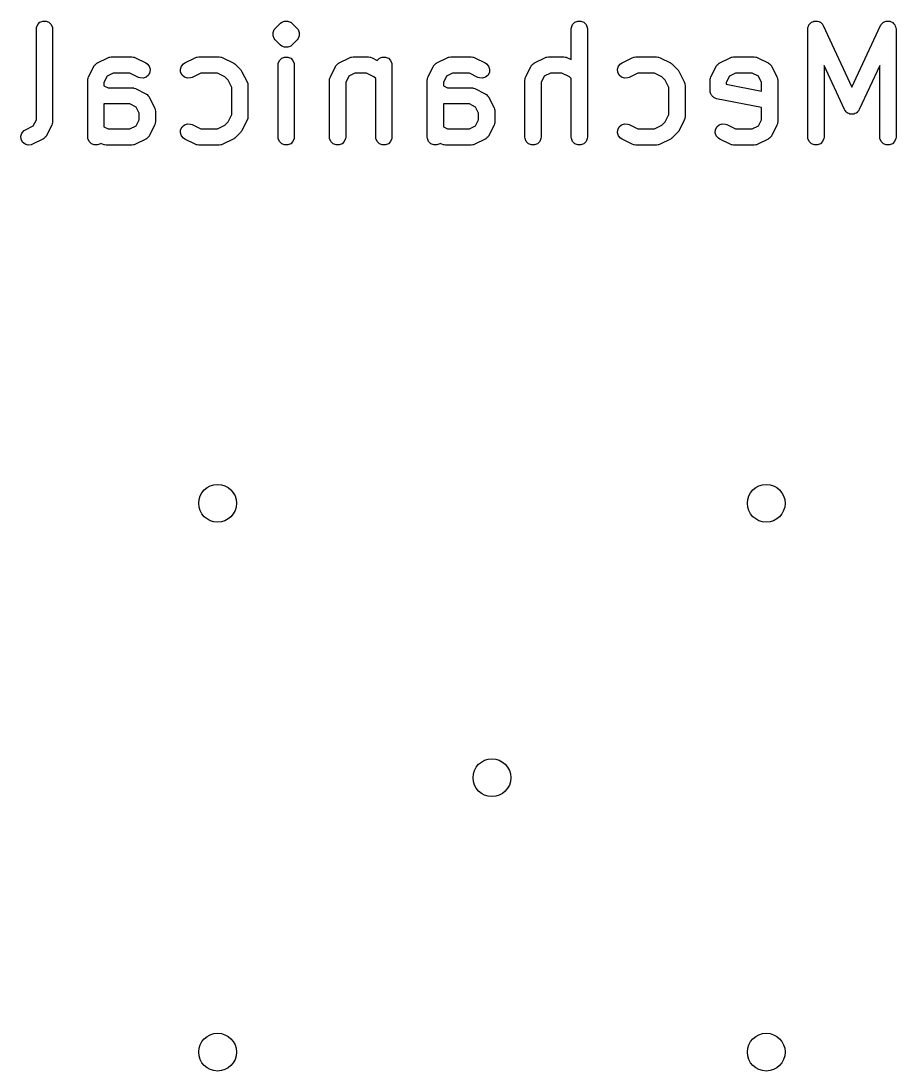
# Model space of a CAD drawing. Header units: inches. Extents: x -1.77 to 1.76, y -2.13 to 2.21.
# Drawn here: x -1.7742 to -1.4552, y -1.0321 to -0.6494 of the extents above; entities that cross this region are included whole.
import ezdxf

# ---------------------------------------------------------------- set-up
doc = ezdxf.new("R2010")
doc.units = ezdxf.units.IN
doc.header["$MEASUREMENT"] = 0
doc.layers.add('BLACK', color=250, linetype='CONTINUOUS')

msp = doc.modelspace()

# ---------------------------------------------------------------- linework, layer by layer
at = {"layer": 'BLACK', "linetype": 'CONTINUOUS'}
for p, q in [((-1.76806, -0.65071), (-1.76724, -0.6499)), ((-1.76724, -0.6499), (-1.76618, -0.64946)), ((-1.76618, -0.64946), (-1.76503, -0.64946)), ((-1.76503, -0.64946), (-1.76396, -0.6499)), ((-1.76396, -0.6499), (-1.76315, -0.65071)), ((-1.68145, -0.65214), (-1.67958, -0.65027)), ((-1.67958, -0.65027), (-1.67913, -0.6499)), ((-1.67913, -0.6499), (-1.67806, -0.64946)), ((-1.67806, -0.64946), (-1.67691, -0.64946)), ((-1.67691, -0.64946), (-1.67691, -0.64946)), ((-1.67691, -0.64946), (-1.67602, -0.64983)), ((-1.67602, -0.64983), (-1.67585, -0.6499)), ((-1.67585, -0.6499), (-1.6754, -0.65027)), ((-1.6754, -0.65027), (-1.67353, -0.65214)), ((-1.57308, -0.65071), (-1.57227, -0.6499)), ((-1.57227, -0.6499), (-1.5712, -0.64946)), ((-1.5712, -0.64946), (-1.57005, -0.64946)), ((-1.57005, -0.64946), (-1.56899, -0.6499)), ((-1.56899, -0.6499), (-1.56817, -0.65071)), ((-1.48684, -0.65071), (-1.48648, -0.65035)), ((-1.48648, -0.65035), (-1.48613, -0.64997)), ((-1.48613, -0.64997), (-1.48607, -0.64995)), ((-1.48607, -0.64995), (-1.48603, -0.6499)), ((-1.48603, -0.6499), (-1.48555, -0.6497)), ((-1.48555, -0.6497), (-1.48509, -0.64949)), ((-1.48509, -0.64949), (-1.48502, -0.64948)), ((-1.48502, -0.64948), (-1.48496, -0.64946)), ((-1.48496, -0.64946), (-1.48445, -0.64946)), ((-1.48445, -0.64946), (-1.48394, -0.64944)), ((-1.48394, -0.64944), (-1.48388, -0.64946)), ((-1.48388, -0.64946), (-1.48381, -0.64946)), ((-1.48381, -0.64946), (-1.48334, -0.64966)), ((-1.48334, -0.64966), (-1.48286, -0.64983)), ((-1.48286, -0.64983), (-1.48281, -0.64987)), ((-1.48281, -0.64987), (-1.48275, -0.6499)), ((-1.48275, -0.6499), (-1.48238, -0.65026)), ((-1.48238, -0.65026), (-1.48201, -0.65061)), ((-1.46052, -0.65061), (-1.46014, -0.65026)), ((-1.46014, -0.65026), (-1.45978, -0.6499)), ((-1.45978, -0.6499), (-1.45972, -0.64987)), ((-1.45972, -0.64987), (-1.45967, -0.64983)), ((-1.45967, -0.64983), (-1.45919, -0.64966)), ((-1.45919, -0.64966), (-1.45872, -0.64946)), ((-1.45872, -0.64946), (-1.45865, -0.64946)), ((-1.45865, -0.64946), (-1.45859, -0.64944)), ((-1.45859, -0.64944), (-1.45808, -0.64946)), ((-1.45808, -0.64946), (-1.45756, -0.64946)), ((-1.45756, -0.64946), (-1.4575, -0.64948)), ((-1.4575, -0.64948), (-1.45744, -0.64949)), ((-1.45744, -0.64949), (-1.45697, -0.6497)), ((-1.45697, -0.6497), (-1.4565, -0.6499)), ((-1.4565, -0.6499), (-1.45645, -0.64995)), ((-1.45645, -0.64995), (-1.45639, -0.64997)), ((-1.45639, -0.64997), (-1.45605, -0.65035)), ((-1.45605, -0.65035), (-1.45569, -0.65071)), ((-1.76856, -0.65236), (-1.7685, -0.65178)), ((-1.76856, -0.6854), (-1.76856, -0.65236)), ((-1.7685, -0.65178), (-1.76806, -0.65071)), ((-1.76315, -0.65071), (-1.76271, -0.65178)), ((-1.76271, -0.65178), (-1.76265, -0.65236)), ((-1.76265, -0.65236), (-1.76265, -0.6861)), ((-1.68226, -0.65365), (-1.68182, -0.65259)), ((-1.68226, -0.65481), (-1.68226, -0.65365)), ((-1.68182, -0.65259), (-1.68145, -0.65214)), ((-1.67353, -0.65214), (-1.67316, -0.65259)), ((-1.67316, -0.65259), (-1.67274, -0.6536)), ((-1.67274, -0.6536), (-1.67272, -0.65365)), ((-1.67272, -0.65365), (-1.67272, -0.65481)), ((-1.57358, -0.65236), (-1.57352, -0.65178)), ((-1.57358, -0.66351), (-1.57358, -0.65236)), ((-1.57352, -0.65178), (-1.57308, -0.65071)), ((-1.56817, -0.65071), (-1.56773, -0.65178)), ((-1.56773, -0.65178), (-1.56767, -0.65236)), ((-1.56767, -0.65236), (-1.56767, -0.69173)), ((-1.48734, -0.65236), (-1.4873, -0.65198)), ((-1.48734, -0.69173), (-1.48734, -0.65236)), ((-1.48731, -0.65191), (-1.48729, -0.65187)), ((-1.4873, -0.65198), (-1.48731, -0.65191)), ((-1.48729, -0.65187), (-1.48728, -0.65178)), ((-1.48728, -0.65178), (-1.48709, -0.65131)), ((-1.48709, -0.65131), (-1.48691, -0.65082)), ((-1.48691, -0.65082), (-1.48687, -0.65078)), ((-1.48687, -0.65078), (-1.48684, -0.65071)), ((-1.48201, -0.65061), (-1.48196, -0.65069)), ((-1.48196, -0.65069), (-1.48193, -0.65071)), ((-1.48193, -0.65071), (-1.48191, -0.65078)), ((-1.48191, -0.65078), (-1.48171, -0.65111)), ((-1.48171, -0.65111), (-1.47126, -0.67349)), ((-1.47126, -0.67349), (-1.46082, -0.65111)), ((-1.46082, -0.65111), (-1.46062, -0.65078)), ((-1.46062, -0.65078), (-1.4606, -0.65071)), ((-1.4606, -0.65071), (-1.46057, -0.65069)), ((-1.46057, -0.65069), (-1.46052, -0.65061)), ((-1.45569, -0.65071), (-1.45566, -0.65078)), ((-1.45566, -0.65078), (-1.45562, -0.65082)), ((-1.45562, -0.65082), (-1.45544, -0.65131)), ((-1.45544, -0.65131), (-1.45524, -0.65178)), ((-1.45524, -0.65178), (-1.45524, -0.65187)), ((-1.45524, -0.65187), (-1.45522, -0.65191)), ((-1.45522, -0.65191), (-1.45523, -0.65198)), ((-1.45523, -0.65198), (-1.45519, -0.65236)), ((-1.45519, -0.65236), (-1.45519, -0.69173)), ((-1.68182, -0.65587), (-1.68226, -0.65481)), ((-1.68145, -0.65632), (-1.68182, -0.65587)), ((-1.67958, -0.65819), (-1.68145, -0.65632)), ((-1.67353, -0.65632), (-1.6754, -0.65819)), ((-1.67316, -0.65587), (-1.67353, -0.65632)), ((-1.67272, -0.65481), (-1.67316, -0.65587)), ((-1.67913, -0.65856), (-1.67958, -0.65819)), ((-1.67806, -0.659), (-1.67913, -0.65856)), ((-1.67691, -0.659), (-1.67806, -0.659)), ((-1.67806, -0.659), (-1.67806, -0.659)), ((-1.67585, -0.65856), (-1.67691, -0.659)), ((-1.67691, -0.659), (-1.67691, -0.659)), ((-1.6754, -0.65819), (-1.67585, -0.65856)), ((-1.7475, -0.66583), (-1.74731, -0.66554)), ((-1.74731, -0.66554), (-1.74703, -0.6653)), ((-1.74703, -0.6653), (-1.74679, -0.66502)), ((-1.74679, -0.66502), (-1.7465, -0.66484)), ((-1.7465, -0.66484), (-1.74644, -0.66479)), ((-1.74644, -0.66479), (-1.7464, -0.66477)), ((-1.7464, -0.66477), (-1.7463, -0.66471)), ((-1.7463, -0.66471), (-1.74255, -0.66284)), ((-1.74255, -0.66284), (-1.74201, -0.66263)), ((-1.74201, -0.66263), (-1.7419, -0.66262)), ((-1.7419, -0.66262), (-1.74181, -0.66258)), ((-1.74181, -0.66258), (-1.74123, -0.66253)), ((-1.74123, -0.66253), (-1.73373, -0.66253)), ((-1.73373, -0.66253), (-1.73316, -0.66258)), ((-1.73316, -0.66258), (-1.73306, -0.66262)), ((-1.73306, -0.66262), (-1.73295, -0.66263)), ((-1.73295, -0.66263), (-1.73241, -0.66284)), ((-1.73241, -0.66284), (-1.72866, -0.66471)), ((-1.72866, -0.66471), (-1.72817, -0.66502)), ((-1.72817, -0.66502), (-1.72742, -0.66589)), ((-1.71567, -0.66589), (-1.71492, -0.66502)), ((-1.71492, -0.66502), (-1.71443, -0.66471)), ((-1.71443, -0.66471), (-1.71068, -0.66284)), ((-1.71068, -0.66284), (-1.71014, -0.66263)), ((-1.71014, -0.66263), (-1.71003, -0.66262)), ((-1.71003, -0.66262), (-1.70994, -0.66258)), ((-1.70994, -0.66258), (-1.70936, -0.66253)), ((-1.70936, -0.66253), (-1.70186, -0.66253)), ((-1.70186, -0.66253), (-1.70128, -0.66258)), ((-1.70128, -0.66258), (-1.70119, -0.66262)), ((-1.70119, -0.66262), (-1.70108, -0.66263)), ((-1.70108, -0.66263), (-1.70054, -0.66284)), ((-1.70054, -0.66284), (-1.69679, -0.66471)), ((-1.69679, -0.66471), (-1.69654, -0.66487)), ((-1.69654, -0.66487), (-1.69647, -0.6649)), ((-1.69647, -0.6649), (-1.69639, -0.66496)), ((-1.69639, -0.66496), (-1.6963, -0.66502)), ((-1.6963, -0.66502), (-1.69625, -0.66508)), ((-1.69625, -0.66508), (-1.69602, -0.66527)), ((-1.69602, -0.66527), (-1.69415, -0.66714)), ((-1.68044, -0.66548), (-1.68038, -0.6649)), ((-1.68044, -0.69173), (-1.68044, -0.66548)), ((-1.68038, -0.6649), (-1.67994, -0.66384)), ((-1.67994, -0.66384), (-1.67913, -0.66302)), ((-1.67913, -0.66302), (-1.67806, -0.66258)), ((-1.67806, -0.66258), (-1.67691, -0.66258)), ((-1.67691, -0.66258), (-1.67585, -0.66302)), ((-1.67585, -0.66302), (-1.67503, -0.66384)), ((-1.67503, -0.66384), (-1.67459, -0.6649)), ((-1.67459, -0.6649), (-1.67454, -0.66548)), ((-1.67454, -0.66548), (-1.67454, -0.69173)), ((-1.65938, -0.66583), (-1.6592, -0.66554)), ((-1.6592, -0.66554), (-1.65892, -0.6653)), ((-1.65892, -0.6653), (-1.65868, -0.66502)), ((-1.65868, -0.66502), (-1.65838, -0.66484)), ((-1.65838, -0.66484), (-1.65833, -0.66479)), ((-1.65833, -0.66479), (-1.65828, -0.66477)), ((-1.65828, -0.66477), (-1.65819, -0.66471)), ((-1.65819, -0.66471), (-1.65444, -0.66284)), ((-1.65444, -0.66284), (-1.6539, -0.66263)), ((-1.6539, -0.66263), (-1.65379, -0.66262)), ((-1.65379, -0.66262), (-1.65369, -0.66258)), ((-1.65369, -0.66258), (-1.65312, -0.66253)), ((-1.65312, -0.66253), (-1.64749, -0.66253)), ((-1.64749, -0.66253), (-1.64692, -0.66258)), ((-1.64692, -0.66258), (-1.64682, -0.66262)), ((-1.64682, -0.66262), (-1.64671, -0.66263)), ((-1.64671, -0.66263), (-1.64617, -0.66284)), ((-1.64617, -0.66284), (-1.64427, -0.66379)), ((-1.64427, -0.66379), (-1.64351, -0.66302)), ((-1.64351, -0.66302), (-1.64244, -0.66258)), ((-1.64244, -0.66258), (-1.64129, -0.66258)), ((-1.64129, -0.66258), (-1.64023, -0.66302)), ((-1.64023, -0.66302), (-1.63941, -0.66384)), ((-1.63941, -0.66384), (-1.63897, -0.6649)), ((-1.63897, -0.6649), (-1.63892, -0.66548)), ((-1.63892, -0.66548), (-1.63892, -0.69173)), ((-1.62376, -0.66583), (-1.62358, -0.66554)), ((-1.62358, -0.66554), (-1.6233, -0.6653)), ((-1.6233, -0.6653), (-1.62306, -0.66502)), ((-1.62306, -0.66502), (-1.62276, -0.66484)), ((-1.62276, -0.66484), (-1.62271, -0.66479)), ((-1.62271, -0.66479), (-1.62266, -0.66477)), ((-1.62266, -0.66477), (-1.62257, -0.66471)), ((-1.62257, -0.66471), (-1.61882, -0.66284)), ((-1.61882, -0.66284), (-1.61828, -0.66263)), ((-1.61828, -0.66263), (-1.61817, -0.66262)), ((-1.61817, -0.66262), (-1.61807, -0.66258)), ((-1.61807, -0.66258), (-1.6175, -0.66253)), ((-1.6175, -0.66253), (-1.61, -0.66253)), ((-1.61, -0.66253), (-1.60942, -0.66258)), ((-1.60942, -0.66258), (-1.60932, -0.66262)), ((-1.60932, -0.66262), (-1.60922, -0.66263)), ((-1.60922, -0.66263), (-1.60868, -0.66284)), ((-1.60868, -0.66284), (-1.60493, -0.66471)), ((-1.60493, -0.66471), (-1.60444, -0.66502)), ((-1.60444, -0.66502), (-1.60368, -0.66589)), ((-1.58814, -0.66583), (-1.58796, -0.66554)), ((-1.58796, -0.66554), (-1.58768, -0.6653)), ((-1.58768, -0.6653), (-1.58744, -0.66502)), ((-1.58744, -0.66502), (-1.58714, -0.66484)), ((-1.58714, -0.66484), (-1.58709, -0.66479)), ((-1.58709, -0.66479), (-1.58704, -0.66477)), ((-1.58704, -0.66477), (-1.58695, -0.66471)), ((-1.58695, -0.66471), (-1.5832, -0.66284)), ((-1.5832, -0.66284), (-1.58266, -0.66263)), ((-1.58266, -0.66263), (-1.58255, -0.66262)), ((-1.58255, -0.66262), (-1.58245, -0.66258)), ((-1.58245, -0.66258), (-1.58188, -0.66253)), ((-1.58188, -0.66253), (-1.57625, -0.66253)), ((-1.57625, -0.66253), (-1.57568, -0.66258)), ((-1.57568, -0.66258), (-1.57558, -0.66262)), ((-1.57558, -0.66262), (-1.57547, -0.66263)), ((-1.57547, -0.66263), (-1.57493, -0.66284)), ((-1.57493, -0.66284), (-1.57358, -0.66351)), ((-1.55632, -0.66589), (-1.55556, -0.66502)), ((-1.55556, -0.66502), (-1.55507, -0.66471)), ((-1.55507, -0.66471), (-1.55132, -0.66284)), ((-1.55132, -0.66284), (-1.55078, -0.66263)), ((-1.55078, -0.66263), (-1.55068, -0.66262)), ((-1.55068, -0.66262), (-1.55058, -0.66258)), ((-1.55058, -0.66258), (-1.55, -0.66253)), ((-1.55, -0.66253), (-1.54251, -0.66253)), ((-1.54251, -0.66253), (-1.54193, -0.66258)), ((-1.54193, -0.66258), (-1.54183, -0.66262)), ((-1.54183, -0.66262), (-1.54173, -0.66263)), ((-1.54173, -0.66263), (-1.54118, -0.66284)), ((-1.54118, -0.66284), (-1.53744, -0.66471)), ((-1.53744, -0.66471), (-1.53719, -0.66487)), ((-1.53719, -0.66487), (-1.53712, -0.6649)), ((-1.53712, -0.6649), (-1.53703, -0.66496)), ((-1.53703, -0.66496), (-1.53695, -0.66502)), ((-1.53695, -0.66502), (-1.53689, -0.66508)), ((-1.53689, -0.66508), (-1.53667, -0.66527)), ((-1.53667, -0.66527), (-1.53479, -0.66714)), ((-1.52065, -0.66583), (-1.52047, -0.66554)), ((-1.52047, -0.66554), (-1.52019, -0.6653)), ((-1.52019, -0.6653), (-1.51994, -0.66502)), ((-1.51994, -0.66502), (-1.51965, -0.66484)), ((-1.51965, -0.66484), (-1.5196, -0.66479)), ((-1.5196, -0.66479), (-1.51955, -0.66477)), ((-1.51955, -0.66477), (-1.51945, -0.66471)), ((-1.51945, -0.66471), (-1.5157, -0.66284)), ((-1.5157, -0.66284), (-1.51516, -0.66263)), ((-1.51516, -0.66263), (-1.51506, -0.66262)), ((-1.51506, -0.66262), (-1.51496, -0.66258)), ((-1.51496, -0.66258), (-1.51438, -0.66253)), ((-1.51438, -0.66253), (-1.50688, -0.66253)), ((-1.50688, -0.66253), (-1.50631, -0.66258)), ((-1.50631, -0.66258), (-1.50621, -0.66262)), ((-1.50621, -0.66262), (-1.5061, -0.66263)), ((-1.5061, -0.66263), (-1.50556, -0.66284)), ((-1.50556, -0.66284), (-1.50181, -0.66471)), ((-1.50181, -0.66471), (-1.50172, -0.66477)), ((-1.50172, -0.66477), (-1.50167, -0.66479)), ((-1.50167, -0.66479), (-1.50162, -0.66484)), ((-1.50162, -0.66484), (-1.50132, -0.66502)), ((-1.50132, -0.66502), (-1.50108, -0.6653)), ((-1.50108, -0.6653), (-1.5008, -0.66554)), ((-1.5008, -0.66554), (-1.50062, -0.66583)), ((-1.47394, -0.68173), (-1.48143, -0.66566)), ((-1.48143, -0.66566), (-1.48143, -0.69173)), ((-1.46109, -0.66566), (-1.46859, -0.68173)), ((-1.46109, -0.69173), (-1.46109, -0.66566)), ((-1.7495, -0.66978), (-1.74762, -0.66603)), ((-1.74762, -0.66603), (-1.74756, -0.66594)), ((-1.74756, -0.66594), (-1.74755, -0.66589)), ((-1.74755, -0.66589), (-1.7475, -0.66583)), ((-1.74278, -0.66955), (-1.7439, -0.6718)), ((-1.74053, -0.66843), (-1.74278, -0.66955)), ((-1.73443, -0.66843), (-1.74053, -0.66843)), ((-1.7313, -0.66999), (-1.73443, -0.66843)), ((-1.72765, -0.66916), (-1.72852, -0.66992)), ((-1.72713, -0.66813), (-1.72765, -0.66916)), ((-1.72742, -0.66589), (-1.72705, -0.66698)), ((-1.72705, -0.66698), (-1.72713, -0.66813)), ((-1.71604, -0.66698), (-1.71567, -0.66589)), ((-1.71596, -0.66813), (-1.71604, -0.66698)), ((-1.71544, -0.66916), (-1.71596, -0.66813)), ((-1.71457, -0.66992), (-1.71544, -0.66916)), ((-1.70866, -0.66843), (-1.71179, -0.66999)), ((-1.70256, -0.66843), (-1.70866, -0.66843)), ((-1.69986, -0.66978), (-1.70256, -0.66843)), ((-1.69415, -0.66714), (-1.69396, -0.66737)), ((-1.69396, -0.66737), (-1.6939, -0.66742)), ((-1.6939, -0.66742), (-1.69385, -0.66751)), ((-1.69385, -0.66751), (-1.69378, -0.66759)), ((-1.69378, -0.66759), (-1.69375, -0.66766)), ((-1.69375, -0.66766), (-1.6936, -0.66791)), ((-1.6936, -0.66791), (-1.69172, -0.67166)), ((-1.66138, -0.66978), (-1.65951, -0.66603)), ((-1.65951, -0.66603), (-1.65945, -0.66594)), ((-1.65945, -0.66594), (-1.65943, -0.66589)), ((-1.65943, -0.66589), (-1.65938, -0.66583)), ((-1.65467, -0.66955), (-1.65579, -0.6718)), ((-1.65242, -0.66843), (-1.65467, -0.66955)), ((-1.64819, -0.66843), (-1.65242, -0.66843)), ((-1.64549, -0.66978), (-1.64819, -0.66843)), ((-1.62576, -0.66978), (-1.62389, -0.66603)), ((-1.62389, -0.66603), (-1.62383, -0.66594)), ((-1.62383, -0.66594), (-1.62381, -0.66589)), ((-1.62381, -0.66589), (-1.62376, -0.66583)), ((-1.61904, -0.66955), (-1.62017, -0.6718)), ((-1.6168, -0.66843), (-1.61904, -0.66955)), ((-1.61069, -0.66843), (-1.6168, -0.66843)), ((-1.60757, -0.66999), (-1.61069, -0.66843)), ((-1.60391, -0.66916), (-1.60479, -0.66992)), ((-1.6034, -0.66813), (-1.60391, -0.66916)), ((-1.60368, -0.66589), (-1.60332, -0.66698)), ((-1.60332, -0.66698), (-1.6034, -0.66813)), ((-1.59014, -0.66978), (-1.58827, -0.66603)), ((-1.58827, -0.66603), (-1.58821, -0.66594)), ((-1.58821, -0.66594), (-1.58819, -0.66589)), ((-1.58819, -0.66589), (-1.58814, -0.66583)), ((-1.58342, -0.66955), (-1.58455, -0.6718)), ((-1.58118, -0.66843), (-1.58342, -0.66955)), ((-1.57695, -0.66843), (-1.58118, -0.66843)), ((-1.57425, -0.66978), (-1.57695, -0.66843)), ((-1.55668, -0.66698), (-1.55632, -0.66589)), ((-1.5566, -0.66813), (-1.55668, -0.66698)), ((-1.55609, -0.66916), (-1.5566, -0.66813)), ((-1.55522, -0.66992), (-1.55609, -0.66916)), ((-1.54931, -0.66843), (-1.55243, -0.66999)), ((-1.5432, -0.66843), (-1.54931, -0.66843)), ((-1.54051, -0.66978), (-1.5432, -0.66843)), ((-1.53479, -0.66714), (-1.53461, -0.66737)), ((-1.53461, -0.66737), (-1.53455, -0.66742)), ((-1.53455, -0.66742), (-1.53449, -0.66751)), ((-1.53449, -0.66751), (-1.53443, -0.66759)), ((-1.53443, -0.66759), (-1.5344, -0.66766)), ((-1.5344, -0.66766), (-1.53424, -0.66791)), ((-1.53424, -0.66791), (-1.53237, -0.67166)), ((-1.52265, -0.66978), (-1.52077, -0.66603)), ((-1.52077, -0.66603), (-1.52071, -0.66594)), ((-1.52071, -0.66594), (-1.5207, -0.66589)), ((-1.5207, -0.66589), (-1.52065, -0.66583)), ((-1.51593, -0.66955), (-1.51706, -0.6718)), ((-1.51369, -0.66843), (-1.51593, -0.66955)), ((-1.50758, -0.66843), (-1.51369, -0.66843)), ((-1.50534, -0.66955), (-1.50758, -0.66843)), ((-1.50421, -0.6718), (-1.50534, -0.66955)), ((-1.50062, -0.66583), (-1.50057, -0.66589)), ((-1.50057, -0.66589), (-1.50055, -0.66594)), ((-1.50055, -0.66594), (-1.50049, -0.66603)), ((-1.50049, -0.66603), (-1.49862, -0.66978)), ((-1.74981, -0.6711), (-1.74975, -0.67053)), ((-1.74981, -0.69173), (-1.74981, -0.6711)), ((-1.74975, -0.67053), (-1.74971, -0.67043)), ((-1.74971, -0.67043), (-1.7497, -0.67032)), ((-1.7497, -0.67032), (-1.7495, -0.66978)), ((-1.7439, -0.6718), (-1.7439, -0.67303)), ((-1.7439, -0.67303), (-1.74241, -0.67377)), ((-1.73076, -0.6702), (-1.7313, -0.66999)), ((-1.72961, -0.67028), (-1.73076, -0.6702)), ((-1.72852, -0.66992), (-1.72961, -0.67028)), ((-1.71348, -0.67028), (-1.71457, -0.66992)), ((-1.71233, -0.6702), (-1.71348, -0.67028)), ((-1.71179, -0.66999), (-1.71233, -0.6702)), ((-1.69866, -0.67098), (-1.69986, -0.66978)), ((-1.69731, -0.67367), (-1.69866, -0.67098)), ((-1.69172, -0.67166), (-1.69151, -0.6722)), ((-1.69151, -0.6722), (-1.69151, -0.6723)), ((-1.69151, -0.6723), (-1.69147, -0.6724)), ((-1.69147, -0.6724), (-1.69141, -0.67298)), ((-1.69141, -0.67298), (-1.69141, -0.68423)), ((-1.66169, -0.6711), (-1.66164, -0.67053)), ((-1.66169, -0.69173), (-1.66169, -0.6711)), ((-1.66164, -0.67053), (-1.6616, -0.67043)), ((-1.6616, -0.67043), (-1.66159, -0.67032)), ((-1.66159, -0.67032), (-1.66138, -0.66978)), ((-1.65579, -0.6718), (-1.65579, -0.69173)), ((-1.64482, -0.67045), (-1.64549, -0.66978)), ((-1.64482, -0.69173), (-1.64482, -0.67045)), ((-1.62607, -0.6711), (-1.62602, -0.67053)), ((-1.62607, -0.69173), (-1.62607, -0.6711)), ((-1.62602, -0.67053), (-1.62598, -0.67043)), ((-1.62598, -0.67043), (-1.62597, -0.67032)), ((-1.62597, -0.67032), (-1.62576, -0.66978)), ((-1.62017, -0.6718), (-1.62017, -0.67303)), ((-1.62017, -0.67303), (-1.61867, -0.67377)), ((-1.60703, -0.6702), (-1.60757, -0.66999)), ((-1.60588, -0.67028), (-1.60703, -0.6702)), ((-1.60479, -0.66992), (-1.60588, -0.67028)), ((-1.59045, -0.6711), (-1.5904, -0.67053)), ((-1.59045, -0.69173), (-1.59045, -0.6711)), ((-1.5904, -0.67053), (-1.59036, -0.67043)), ((-1.59036, -0.67043), (-1.59035, -0.67032)), ((-1.59035, -0.67032), (-1.59014, -0.66978)), ((-1.58455, -0.6718), (-1.58455, -0.69173)), ((-1.57358, -0.67045), (-1.57425, -0.66978)), ((-1.57358, -0.69173), (-1.57358, -0.67045)), ((-1.55412, -0.67028), (-1.55522, -0.66992)), ((-1.55297, -0.6702), (-1.55412, -0.67028)), ((-1.55243, -0.66999), (-1.55297, -0.6702)), ((-1.53931, -0.67098), (-1.54051, -0.66978)), ((-1.53796, -0.67367), (-1.53931, -0.67098)), ((-1.53237, -0.67166), (-1.53216, -0.6722)), ((-1.53216, -0.6722), (-1.53215, -0.6723)), ((-1.53215, -0.6723), (-1.53211, -0.6724)), ((-1.53211, -0.6724), (-1.53205, -0.67298)), ((-1.53205, -0.67298), (-1.53205, -0.68423)), ((-1.52296, -0.6711), (-1.5229, -0.67053)), ((-1.52296, -0.67485), (-1.52296, -0.6711)), ((-1.5229, -0.67053), (-1.52286, -0.67043)), ((-1.52286, -0.67032), (-1.52265, -0.66978)), ((-1.52286, -0.67043), (-1.52286, -0.67032)), ((-1.51706, -0.6718), (-1.51706, -0.67243)), ((-1.51706, -0.67243), (-1.50421, -0.675)), ((-1.50421, -0.675), (-1.50421, -0.6718)), ((-1.49862, -0.66978), (-1.49841, -0.67032)), ((-1.49841, -0.67032), (-1.49841, -0.67043)), ((-1.49841, -0.67043), (-1.49836, -0.67053)), ((-1.49836, -0.67053), (-1.49831, -0.6711)), ((-1.49831, -0.6711), (-1.49831, -0.6861)), ((-1.74241, -0.67377), (-1.73373, -0.67377)), ((-1.73373, -0.67377), (-1.73316, -0.67383)), ((-1.73316, -0.67383), (-1.73306, -0.67387)), ((-1.73306, -0.67387), (-1.73295, -0.67388)), ((-1.73295, -0.67388), (-1.73241, -0.67409)), ((-1.73241, -0.67409), (-1.72866, -0.67596)), ((-1.72866, -0.67596), (-1.72857, -0.67602)), ((-1.72857, -0.67602), (-1.72852, -0.67604)), ((-1.72852, -0.67604), (-1.72846, -0.67609)), ((-1.72846, -0.67609), (-1.72817, -0.67627)), ((-1.72817, -0.67627), (-1.72793, -0.67655)), ((-1.72793, -0.67655), (-1.72765, -0.67679)), ((-1.72765, -0.67679), (-1.72747, -0.67708)), ((-1.72747, -0.67708), (-1.72742, -0.67714)), ((-1.72742, -0.67714), (-1.7274, -0.67718)), ((-1.7274, -0.67718), (-1.72734, -0.67728)), ((-1.72734, -0.67728), (-1.72547, -0.68103)), ((-1.69731, -0.68353), (-1.69731, -0.67367)), ((-1.61867, -0.67377), (-1.61, -0.67377)), ((-1.61, -0.67377), (-1.60942, -0.67383)), ((-1.60942, -0.67383), (-1.60932, -0.67387)), ((-1.60932, -0.67387), (-1.60922, -0.67388)), ((-1.60922, -0.67388), (-1.60868, -0.67409)), ((-1.60868, -0.67409), (-1.60493, -0.67596)), ((-1.60493, -0.67596), (-1.60483, -0.67602)), ((-1.60483, -0.67602), (-1.60479, -0.67604)), ((-1.60479, -0.67604), (-1.60473, -0.67609)), ((-1.60473, -0.67609), (-1.60444, -0.67627)), ((-1.60444, -0.67627), (-1.60419, -0.67655)), ((-1.60419, -0.67655), (-1.60391, -0.67679)), ((-1.60391, -0.67679), (-1.60373, -0.67708)), ((-1.60373, -0.67708), (-1.60368, -0.67714)), ((-1.60368, -0.67714), (-1.60367, -0.67718)), ((-1.60367, -0.67718), (-1.60361, -0.67728)), ((-1.60361, -0.67728), (-1.60173, -0.68103)), ((-1.53796, -0.68353), (-1.53796, -0.67367)), ((-1.5229, -0.67543), (-1.52296, -0.67485)), ((-1.52279, -0.6757), (-1.5229, -0.67543)), ((-1.52274, -0.67598), (-1.52279, -0.6757)), ((-1.52258, -0.67622), (-1.52274, -0.67598)), ((-1.52246, -0.67649), (-1.52258, -0.67622)), ((-1.52226, -0.6767), (-1.52246, -0.67649)), ((-1.5221, -0.67694), (-1.52226, -0.6767)), ((-1.52186, -0.6771), (-1.5221, -0.67694)), ((-1.52165, -0.67731), (-1.52186, -0.6771)), ((-1.74389, -0.67957), (-1.7439, -0.67957)), ((-1.7439, -0.67957), (-1.7439, -0.68803)), ((-1.74378, -0.67958), (-1.74389, -0.67957)), ((-1.74368, -0.67962), (-1.74378, -0.67958)), ((-1.74311, -0.67968), (-1.74368, -0.67962)), ((-1.73443, -0.67968), (-1.74311, -0.67968)), ((-1.73218, -0.6808), (-1.73443, -0.67968)), ((-1.73106, -0.68305), (-1.73218, -0.6808)), ((-1.72547, -0.68103), (-1.72526, -0.68157)), ((-1.62015, -0.67957), (-1.62017, -0.67957)), ((-1.62017, -0.67957), (-1.62017, -0.68803)), ((-1.62004, -0.67958), (-1.62015, -0.67957)), ((-1.61995, -0.67962), (-1.62004, -0.67958)), ((-1.61937, -0.67968), (-1.61995, -0.67962)), ((-1.61069, -0.67968), (-1.61937, -0.67968)), ((-1.60845, -0.6808), (-1.61069, -0.67968)), ((-1.60733, -0.68305), (-1.60845, -0.6808)), ((-1.60173, -0.68103), (-1.60152, -0.68157)), ((-1.52138, -0.67742), (-1.52165, -0.67731)), ((-1.52114, -0.67758), (-1.52138, -0.67742)), ((-1.52059, -0.67775), (-1.52114, -0.67758)), ((-1.50421, -0.68102), (-1.52059, -0.67775)), ((-1.50421, -0.6854), (-1.50421, -0.68102)), ((-1.73106, -0.6854), (-1.73106, -0.68305)), ((-1.72526, -0.68157), (-1.72525, -0.68168)), ((-1.72525, -0.68168), (-1.72521, -0.68178)), ((-1.72521, -0.68178), (-1.72515, -0.68235)), ((-1.72515, -0.68235), (-1.72515, -0.6861)), ((-1.69866, -0.68623), (-1.69731, -0.68353)), ((-1.69147, -0.6848), (-1.69151, -0.6849)), ((-1.69151, -0.6849), (-1.69151, -0.68501)), ((-1.69141, -0.68423), (-1.69147, -0.6848)), ((-1.60733, -0.6854), (-1.60733, -0.68305)), ((-1.60152, -0.68157), (-1.60152, -0.68168)), ((-1.60152, -0.68168), (-1.60148, -0.68178)), ((-1.60148, -0.68178), (-1.60142, -0.68235)), ((-1.60142, -0.68235), (-1.60142, -0.6861)), ((-1.53931, -0.68623), (-1.53796, -0.68353)), ((-1.53215, -0.6849), (-1.53216, -0.68501)), ((-1.53211, -0.6848), (-1.53215, -0.6849)), ((-1.53205, -0.68423), (-1.53211, -0.6848)), ((-1.47382, -0.68194), (-1.47394, -0.68173)), ((-1.47379, -0.68201), (-1.47382, -0.68194)), ((-1.47374, -0.68206), (-1.47379, -0.68201)), ((-1.47364, -0.68222), (-1.47374, -0.68206)), ((-1.47331, -0.68253), (-1.47364, -0.68222)), ((-1.47301, -0.68286), (-1.47331, -0.68253)), ((-1.47289, -0.68291), (-1.47301, -0.68286)), ((-1.4728, -0.683), (-1.47289, -0.68291)), ((-1.47237, -0.68315), (-1.4728, -0.683)), ((-1.47197, -0.68334), (-1.47237, -0.68315)), ((-1.47184, -0.68335), (-1.47197, -0.68334)), ((-1.47171, -0.6834), (-1.47184, -0.68335)), ((-1.47126, -0.68338), (-1.47171, -0.6834)), ((-1.47082, -0.6834), (-1.47126, -0.68338)), ((-1.47069, -0.68335), (-1.47082, -0.6834)), ((-1.47056, -0.68334), (-1.47069, -0.68335)), ((-1.47015, -0.68315), (-1.47056, -0.68334)), ((-1.46973, -0.683), (-1.47015, -0.68315)), ((-1.46964, -0.68291), (-1.46973, -0.683)), ((-1.46952, -0.68286), (-1.46964, -0.68291)), ((-1.46921, -0.68253), (-1.46952, -0.68286)), ((-1.46888, -0.68222), (-1.46921, -0.68253)), ((-1.46879, -0.68206), (-1.46888, -0.68222)), ((-1.46874, -0.68201), (-1.46879, -0.68206)), ((-1.46871, -0.68194), (-1.46874, -0.68201)), ((-1.46859, -0.68173), (-1.46871, -0.68194)), ((-1.77255, -0.68908), (-1.76968, -0.68765)), ((-1.76968, -0.68765), (-1.76856, -0.6854)), ((-1.76296, -0.68742), (-1.76484, -0.69117)), ((-1.76275, -0.68688), (-1.76296, -0.68742)), ((-1.76271, -0.68668), (-1.76275, -0.68677)), ((-1.76275, -0.68677), (-1.76275, -0.68688)), ((-1.76265, -0.6861), (-1.76271, -0.68668)), ((-1.7439, -0.68803), (-1.74241, -0.68877)), ((-1.73443, -0.68877), (-1.73218, -0.68765)), ((-1.73218, -0.68765), (-1.73106, -0.6854)), ((-1.72547, -0.68742), (-1.72734, -0.69117)), ((-1.72526, -0.68688), (-1.72547, -0.68742)), ((-1.72525, -0.68677), (-1.72526, -0.68688)), ((-1.72521, -0.68668), (-1.72525, -0.68677)), ((-1.72515, -0.6861), (-1.72521, -0.68668)), ((-1.71596, -0.68907), (-1.71544, -0.68804)), ((-1.71544, -0.68804), (-1.71457, -0.68729)), ((-1.71457, -0.68729), (-1.71348, -0.68692)), ((-1.71348, -0.68692), (-1.71233, -0.687)), ((-1.71233, -0.687), (-1.71179, -0.68721)), ((-1.71179, -0.68721), (-1.70866, -0.68877)), ((-1.70256, -0.68877), (-1.69986, -0.68742)), ((-1.69986, -0.68742), (-1.69866, -0.68623)), ((-1.69172, -0.68555), (-1.6936, -0.6893)), ((-1.69151, -0.68501), (-1.69172, -0.68555)), ((-1.62017, -0.68803), (-1.61867, -0.68877)), ((-1.61069, -0.68877), (-1.60845, -0.68765)), ((-1.60845, -0.68765), (-1.60733, -0.6854)), ((-1.60173, -0.68742), (-1.60361, -0.69117)), ((-1.60152, -0.68688), (-1.60173, -0.68742)), ((-1.60148, -0.68668), (-1.60152, -0.68677)), ((-1.60152, -0.68677), (-1.60152, -0.68688)), ((-1.60142, -0.6861), (-1.60148, -0.68668)), ((-1.5566, -0.68907), (-1.55609, -0.68804)), ((-1.55609, -0.68804), (-1.55522, -0.68729)), ((-1.55522, -0.68729), (-1.55412, -0.68692)), ((-1.55412, -0.68692), (-1.55297, -0.687)), ((-1.55297, -0.687), (-1.55243, -0.68721)), ((-1.55243, -0.68721), (-1.54931, -0.68877)), ((-1.5432, -0.68877), (-1.54051, -0.68742)), ((-1.54051, -0.68742), (-1.53931, -0.68623)), ((-1.53237, -0.68555), (-1.53424, -0.6893)), ((-1.53216, -0.68501), (-1.53237, -0.68555)), ((-1.52098, -0.68907), (-1.52047, -0.68804)), ((-1.52047, -0.68804), (-1.5196, -0.68729)), ((-1.5196, -0.68729), (-1.5185, -0.68692)), ((-1.5185, -0.68692), (-1.51735, -0.687)), ((-1.51735, -0.687), (-1.51681, -0.68721)), ((-1.51681, -0.68721), (-1.51369, -0.68877)), ((-1.50758, -0.68877), (-1.50534, -0.68765)), ((-1.50534, -0.68765), (-1.50421, -0.6854)), ((-1.49862, -0.68742), (-1.50049, -0.69117)), ((-1.49841, -0.68688), (-1.49862, -0.68742)), ((-1.49836, -0.68668), (-1.49841, -0.68677)), ((-1.49841, -0.68677), (-1.49841, -0.68688)), ((-1.49831, -0.6861), (-1.49836, -0.68668)), ((-1.77416, -0.69136), (-1.77379, -0.69026)), ((-1.77407, -0.69251), (-1.77416, -0.69136)), ((-1.77356, -0.69354), (-1.77407, -0.69251)), ((-1.77379, -0.69026), (-1.77304, -0.68939)), ((-1.77304, -0.68939), (-1.77255, -0.68908)), ((-1.76616, -0.69249), (-1.76991, -0.69437)), ((-1.76606, -0.69243), (-1.76616, -0.69249)), ((-1.76601, -0.69242), (-1.76606, -0.69243)), ((-1.76596, -0.69237), (-1.76601, -0.69242)), ((-1.76567, -0.69218), (-1.76596, -0.69237)), ((-1.76542, -0.6919), (-1.76567, -0.69218)), ((-1.76514, -0.69166), (-1.76542, -0.6919)), ((-1.76496, -0.69137), (-1.76514, -0.69166)), ((-1.76491, -0.69131), (-1.76496, -0.69137)), ((-1.7649, -0.69127), (-1.76491, -0.69131)), ((-1.76484, -0.69117), (-1.7649, -0.69127)), ((-1.74975, -0.6923), (-1.74981, -0.69173)), ((-1.74931, -0.69337), (-1.74975, -0.6923)), ((-1.74241, -0.68877), (-1.73443, -0.68877)), ((-1.72866, -0.69249), (-1.73241, -0.69437)), ((-1.72857, -0.69243), (-1.72866, -0.69249)), ((-1.72852, -0.69242), (-1.72857, -0.69243)), ((-1.72846, -0.69237), (-1.72852, -0.69242)), ((-1.72817, -0.69218), (-1.72846, -0.69237)), ((-1.72793, -0.6919), (-1.72817, -0.69218)), ((-1.72765, -0.69166), (-1.72793, -0.6919)), ((-1.72747, -0.69137), (-1.72765, -0.69166)), ((-1.72742, -0.69131), (-1.72747, -0.69137)), ((-1.7274, -0.69127), (-1.72742, -0.69131)), ((-1.72734, -0.69117), (-1.7274, -0.69127)), ((-1.71604, -0.69022), (-1.71596, -0.68907)), ((-1.71567, -0.69131), (-1.71604, -0.69022)), ((-1.71492, -0.69218), (-1.71567, -0.69131)), ((-1.71443, -0.69249), (-1.71492, -0.69218)), ((-1.71068, -0.69437), (-1.71443, -0.69249)), ((-1.70866, -0.68877), (-1.70256, -0.68877)), ((-1.69679, -0.69249), (-1.70054, -0.69437)), ((-1.69654, -0.69234), (-1.69679, -0.69249)), ((-1.69647, -0.69231), (-1.69654, -0.69234)), ((-1.69639, -0.69224), (-1.69647, -0.69231)), ((-1.6963, -0.69218), (-1.69639, -0.69224)), ((-1.69625, -0.69212), (-1.6963, -0.69218)), ((-1.69602, -0.69194), (-1.69625, -0.69212)), ((-1.69415, -0.69006), (-1.69602, -0.69194)), ((-1.69396, -0.68984), (-1.69415, -0.69006)), ((-1.6939, -0.68979), (-1.69396, -0.68984)), ((-1.69385, -0.6897), (-1.6939, -0.68979)), ((-1.69378, -0.68962), (-1.69385, -0.6897)), ((-1.69375, -0.68954), (-1.69378, -0.68962)), ((-1.6936, -0.6893), (-1.69375, -0.68954)), ((-1.68038, -0.6923), (-1.68044, -0.69173)), ((-1.67994, -0.69337), (-1.68038, -0.6923)), ((-1.67459, -0.6923), (-1.67503, -0.69337)), ((-1.67454, -0.69173), (-1.67459, -0.6923)), ((-1.66164, -0.6923), (-1.66169, -0.69173)), ((-1.6612, -0.69337), (-1.66164, -0.6923)), ((-1.65584, -0.6923), (-1.65629, -0.69337)), ((-1.65579, -0.69173), (-1.65584, -0.6923)), ((-1.64476, -0.6923), (-1.64482, -0.69173)), ((-1.64432, -0.69337), (-1.64476, -0.6923)), ((-1.63897, -0.6923), (-1.63941, -0.69337)), ((-1.63892, -0.69173), (-1.63897, -0.6923)), ((-1.62602, -0.6923), (-1.62607, -0.69173)), ((-1.62558, -0.69337), (-1.62602, -0.6923)), ((-1.61867, -0.68877), (-1.61069, -0.68877)), ((-1.60493, -0.69249), (-1.60868, -0.69437)), ((-1.60483, -0.69243), (-1.60493, -0.69249)), ((-1.60479, -0.69242), (-1.60483, -0.69243)), ((-1.60473, -0.69237), (-1.60479, -0.69242)), ((-1.60444, -0.69218), (-1.60473, -0.69237)), ((-1.60419, -0.6919), (-1.60444, -0.69218)), ((-1.60391, -0.69166), (-1.60419, -0.6919)), ((-1.60373, -0.69137), (-1.60391, -0.69166)), ((-1.60368, -0.69131), (-1.60373, -0.69137)), ((-1.60367, -0.69127), (-1.60368, -0.69131)), ((-1.60361, -0.69117), (-1.60367, -0.69127)), ((-1.5904, -0.6923), (-1.59045, -0.69173)), ((-1.58995, -0.69337), (-1.5904, -0.6923)), ((-1.5846, -0.6923), (-1.58504, -0.69337)), ((-1.58455, -0.69173), (-1.5846, -0.6923)), ((-1.57352, -0.6923), (-1.57358, -0.69173)), ((-1.57308, -0.69337), (-1.57352, -0.6923)), ((-1.56773, -0.6923), (-1.56817, -0.69337)), ((-1.56767, -0.69173), (-1.56773, -0.6923)), ((-1.55668, -0.69022), (-1.5566, -0.68907)), ((-1.55632, -0.69131), (-1.55668, -0.69022)), ((-1.55556, -0.69218), (-1.55632, -0.69131)), ((-1.55507, -0.69249), (-1.55556, -0.69218)), ((-1.55132, -0.69437), (-1.55507, -0.69249)), ((-1.54931, -0.68877), (-1.5432, -0.68877)), ((-1.53744, -0.69249), (-1.54118, -0.69437)), ((-1.53719, -0.69234), (-1.53744, -0.69249)), ((-1.53712, -0.69231), (-1.53719, -0.69234)), ((-1.53703, -0.69224), (-1.53712, -0.69231)), ((-1.53695, -0.69218), (-1.53703, -0.69224)), ((-1.53689, -0.69212), (-1.53695, -0.69218)), ((-1.53667, -0.69194), (-1.53689, -0.69212)), ((-1.53479, -0.69006), (-1.53667, -0.69194)), ((-1.53461, -0.68984), (-1.53479, -0.69006)), ((-1.53455, -0.68979), (-1.53461, -0.68984)), ((-1.53449, -0.6897), (-1.53455, -0.68979)), ((-1.53443, -0.68962), (-1.53449, -0.6897)), ((-1.5344, -0.68954), (-1.53443, -0.68962)), ((-1.53424, -0.6893), (-1.5344, -0.68954)), ((-1.52106, -0.69022), (-1.52098, -0.68907)), ((-1.5207, -0.69131), (-1.52106, -0.69022)), ((-1.51994, -0.69218), (-1.5207, -0.69131)), ((-1.51945, -0.69249), (-1.51994, -0.69218)), ((-1.5157, -0.69437), (-1.51945, -0.69249)), ((-1.51369, -0.68877), (-1.50758, -0.68877)), ((-1.50181, -0.69249), (-1.50556, -0.69437)), ((-1.50172, -0.69243), (-1.50181, -0.69249)), ((-1.50167, -0.69242), (-1.50172, -0.69243)), ((-1.50162, -0.69237), (-1.50167, -0.69242)), ((-1.50132, -0.69218), (-1.50162, -0.69237)), ((-1.50108, -0.6919), (-1.50132, -0.69218)), ((-1.5008, -0.69166), (-1.50108, -0.6919)), ((-1.50062, -0.69137), (-1.5008, -0.69166)), ((-1.50057, -0.69131), (-1.50062, -0.69137)), ((-1.50055, -0.69127), (-1.50057, -0.69131)), ((-1.50049, -0.69117), (-1.50055, -0.69127)), ((-1.48728, -0.6923), (-1.48734, -0.69173)), ((-1.48684, -0.69337), (-1.48728, -0.6923)), ((-1.48149, -0.6923), (-1.48193, -0.69337)), ((-1.48143, -0.69173), (-1.48149, -0.6923)), ((-1.46104, -0.6923), (-1.46109, -0.69173)), ((-1.4606, -0.69337), (-1.46104, -0.6923)), ((-1.45524, -0.6923), (-1.45569, -0.69337)), ((-1.45519, -0.69173), (-1.45524, -0.6923)), ((-1.77269, -0.69429), (-1.77356, -0.69354)), ((-1.7716, -0.69465), (-1.77269, -0.69429)), ((-1.77045, -0.69457), (-1.7716, -0.69465)), ((-1.76991, -0.69437), (-1.77045, -0.69457)), ((-1.7485, -0.69418), (-1.74931, -0.69337)), ((-1.74743, -0.69462), (-1.7485, -0.69418)), ((-1.74628, -0.69462), (-1.74743, -0.69462)), ((-1.74521, -0.69418), (-1.74628, -0.69462)), ((-1.74508, -0.69404), (-1.74521, -0.69418)), ((-1.74443, -0.69437), (-1.74508, -0.69404)), ((-1.74389, -0.69457), (-1.74443, -0.69437)), ((-1.74378, -0.69458), (-1.74389, -0.69457)), ((-1.74368, -0.69462), (-1.74378, -0.69458)), ((-1.74311, -0.69468), (-1.74368, -0.69462)), ((-1.73373, -0.69468), (-1.74311, -0.69468)), ((-1.73316, -0.69462), (-1.73373, -0.69468)), ((-1.73306, -0.69458), (-1.73316, -0.69462)), ((-1.73295, -0.69457), (-1.73306, -0.69458)), ((-1.73241, -0.69437), (-1.73295, -0.69457)), ((-1.71014, -0.69457), (-1.71068, -0.69437)), ((-1.71003, -0.69458), (-1.71014, -0.69457)), ((-1.70994, -0.69462), (-1.71003, -0.69458)), ((-1.70936, -0.69468), (-1.70994, -0.69462)), ((-1.70186, -0.69468), (-1.70936, -0.69468)), ((-1.70128, -0.69462), (-1.70186, -0.69468)), ((-1.70119, -0.69458), (-1.70128, -0.69462)), ((-1.70108, -0.69457), (-1.70119, -0.69458)), ((-1.70054, -0.69437), (-1.70108, -0.69457)), ((-1.67913, -0.69418), (-1.67994, -0.69337)), ((-1.67806, -0.69462), (-1.67913, -0.69418)), ((-1.67691, -0.69462), (-1.67806, -0.69462)), ((-1.67585, -0.69418), (-1.67691, -0.69462)), ((-1.67503, -0.69337), (-1.67585, -0.69418)), ((-1.66038, -0.69418), (-1.6612, -0.69337)), ((-1.65932, -0.69462), (-1.66038, -0.69418)), ((-1.65816, -0.69462), (-1.65932, -0.69462)), ((-1.6571, -0.69418), (-1.65816, -0.69462)), ((-1.65629, -0.69337), (-1.6571, -0.69418)), ((-1.64351, -0.69418), (-1.64432, -0.69337)), ((-1.64244, -0.69462), (-1.64351, -0.69418)), ((-1.64129, -0.69462), (-1.64244, -0.69462)), ((-1.64023, -0.69418), (-1.64129, -0.69462)), ((-1.63941, -0.69337), (-1.64023, -0.69418)), ((-1.62476, -0.69418), (-1.62558, -0.69337)), ((-1.6237, -0.69462), (-1.62476, -0.69418)), ((-1.62254, -0.69462), (-1.6237, -0.69462)), ((-1.62148, -0.69418), (-1.62254, -0.69462)), ((-1.62134, -0.69404), (-1.62148, -0.69418)), ((-1.62069, -0.69437), (-1.62134, -0.69404)), ((-1.62015, -0.69457), (-1.62069, -0.69437)), ((-1.62004, -0.69458), (-1.62015, -0.69457)), ((-1.61995, -0.69462), (-1.62004, -0.69458)), ((-1.61937, -0.69468), (-1.61995, -0.69462)), ((-1.61, -0.69468), (-1.61937, -0.69468)), ((-1.60942, -0.69462), (-1.61, -0.69468)), ((-1.60932, -0.69458), (-1.60942, -0.69462)), ((-1.60922, -0.69457), (-1.60932, -0.69458)), ((-1.60868, -0.69437), (-1.60922, -0.69457)), ((-1.58914, -0.69418), (-1.58995, -0.69337)), ((-1.58808, -0.69462), (-1.58914, -0.69418)), ((-1.58692, -0.69462), (-1.58808, -0.69462)), ((-1.58586, -0.69418), (-1.58692, -0.69462)), ((-1.58504, -0.69337), (-1.58586, -0.69418)), ((-1.57227, -0.69418), (-1.57308, -0.69337)), ((-1.5712, -0.69462), (-1.57227, -0.69418)), ((-1.57005, -0.69462), (-1.5712, -0.69462)), ((-1.56899, -0.69418), (-1.57005, -0.69462)), ((-1.56817, -0.69337), (-1.56899, -0.69418)), ((-1.55078, -0.69457), (-1.55132, -0.69437)), ((-1.55068, -0.69458), (-1.55078, -0.69457)), ((-1.55058, -0.69462), (-1.55068, -0.69458)), ((-1.55, -0.69468), (-1.55058, -0.69462)), ((-1.54251, -0.69468), (-1.55, -0.69468)), ((-1.54193, -0.69462), (-1.54251, -0.69468)), ((-1.54183, -0.69458), (-1.54193, -0.69462)), ((-1.54173, -0.69457), (-1.54183, -0.69458)), ((-1.54118, -0.69437), (-1.54173, -0.69457)), ((-1.51516, -0.69457), (-1.5157, -0.69437)), ((-1.51506, -0.69458), (-1.51516, -0.69457)), ((-1.51496, -0.69462), (-1.51506, -0.69458)), ((-1.51438, -0.69468), (-1.51496, -0.69462)), ((-1.50688, -0.69468), (-1.51438, -0.69468)), ((-1.50631, -0.69462), (-1.50688, -0.69468)), ((-1.50621, -0.69458), (-1.50631, -0.69462)), ((-1.5061, -0.69457), (-1.50621, -0.69458)), ((-1.50556, -0.69437), (-1.5061, -0.69457)), ((-1.48603, -0.69418), (-1.48684, -0.69337)), ((-1.48496, -0.69462), (-1.48603, -0.69418)), ((-1.48381, -0.69462), (-1.48496, -0.69462)), ((-1.48275, -0.69418), (-1.48381, -0.69462)), ((-1.48193, -0.69337), (-1.48275, -0.69418)), ((-1.45978, -0.69418), (-1.4606, -0.69337)), ((-1.45872, -0.69462), (-1.45978, -0.69418)), ((-1.45756, -0.69462), (-1.45872, -0.69462)), ((-1.4565, -0.69418), (-1.45756, -0.69462)), ((-1.45569, -0.69337), (-1.4565, -0.69418))]:
    msp.add_line(p, q, dxfattribs=at)
at = {"layer": 'BLACK'}
for centre in [(-1.70249, -0.8252), (-1.70249, -0.8252), (-1.50249, -0.8252), (-1.50249, -0.8252), (-1.60249, -0.9252), (-1.60249, -0.9252), (-1.70249, -1.0252), (-1.70249, -1.0252), (-1.50249, -1.0252), (-1.50249, -1.0252)]:
    msp.add_circle(centre, 0.00689, dxfattribs=at)

doc.saveas('drawing.dxf')
